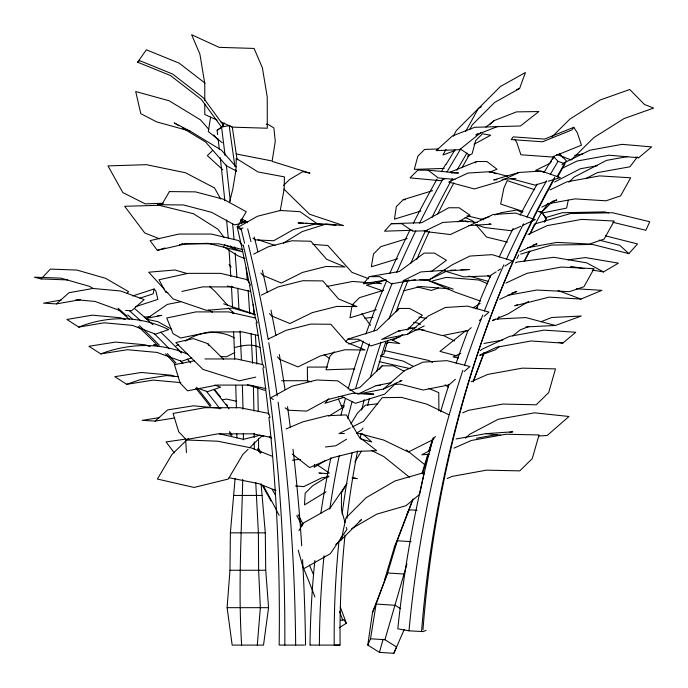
<?xml version="1.0" encoding="UTF-8"?>
<svg xmlns="http://www.w3.org/2000/svg" width="688" height="688" viewBox="0 0 688 688"><rect width="100%" height="100%" fill="white"/><g stroke="black" fill="none" stroke-linecap="round" stroke-linejoin="round"><path stroke-width="1.03" d="M261.079 483.673L265.301 532.847L265.723 570.257L268.569 607.676L263.521 645.086L232.166 645.086L227.117 607.676L229.964 570.257L230.385 532.847L235.107 478.375M242.752 479.398C241.368 534.61 238.177 589.934 241.626 645.086M257.303 645.086L260.348 607.676L258.628 570.257L258.378 532.847L255.764 482.606M314.554 464.271L314.253 467.324L325.046 460.736M404.217 629.477L393.846 653.299L379.441 652.353L367.788 645.086L372.509 612.38L387.611 572.958L397.268 540.751L413.187 498.869M210.605 117.098L208.309 131.58L222.276 142.769M367.788 645.086L370.531 638.774L376.138 604.038L387.611 572.958L404.019 574.033L406.918 563.962M351.8 306.96L349.986 317.822L376.327 309.746M132.681 295.96L154.112 288.986L153.183 293.836L139.913 298.153M568.262 200.131L566.645 208.086L541.594 213.16M335.692 544.466L341.308 539.796L345.901 517.952L366.171 497.665L394.938 480.972L424.212 472.527L419.62 494.371L405.997 505.706L376.723 514.151L351.671 528.685M229.422 202.736L232.768 189.26L235.932 170.314L236.233 158.412L258.069 171.974L284.454 176.893L284.153 188.796L280.214 210.855M379.441 652.353L383.113 639.195M404.019 574.033L384.927 639.72L396.589 646.987L393.846 653.299M387.774 340.551L383.809 354.148L381.032 355.662M384.48 580.156L394.215 547.777L412.533 499.961M422.054 473.318L427.816 454.218M422.449 473.92L428.547 453.702M429.157 451.681L432.915 439.572M432.503 439.262L428.727 451.199L430.688 446.624M469.732 129.464L472.303 124.769L494.595 102.478L519.603 88.477L525.4 72.524L500.391 86.525L456.35 130.565L453.263 136.19M473.731 379.974L483.896 352.858M473.232 381.926L484.128 352.832M497.794 319.507L499.041 316.523M545.154 221.063L546.289 218.414L541.654 212.222L538.859 211.457M406.436 515.561L408.939 509.791L417.048 510.324M394.215 547.777L397.268 540.751L411.166 541.662M372.509 612.38L376.138 604.038L395.17 605.294L400.605 608.682M530.672 232.578L534.524 224.03L570.206 213.59L612.535 212.738L649.739 221.725L645.886 230.274L612.819 222.284M524.136 261.337L528.986 251.782M516.886 258.714L518.761 254.861M524.497 261.285L529.829 250.991M544.285 222.276L546.289 218.414M529.674 234.427L541.654 212.222L548.413 203.218M446.056 149.33L442.969 154.955L454.931 150.612M465.742 131.339L478.1 108.816M557.572 177.005L565.011 163.933M557.082 176.644L564.521 163.598L566.602 161.13L559.241 153.398M461.932 167.795L469.25 155.006L460.582 149.141L450.227 166.401A951.71 942.964 84.8 0 0 447.037 171.905M456.892 170.314L466.911 153.046M550.297 174.46L558.037 161.336L553.634 156.606L544.096 172.31M298.945 530.62L303.442 523.026L330.266 507.907L346.933 483.578L341.429 492.857L341.429 509.696L345.006 522.519M550.417 162.884L551.484 161.138M552.541 159.392L554.124 156.769M445.996 164.535L454.914 149.941M350.871 423.903L357.459 413.11L365.362 405.206L377.781 403.787M362.954 428.074L361.862 429.871L356.461 433.165M354.896 461.872L361.484 451.079M249.082 282.966A800.247 326.241 -89.2 0 0 240.516 241.548L237.179 226.851L239.424 223.531L245.564 221.889L247.508 222.723M225.114 155.54L221.553 127.142L201.3 99.399L170.469 75.542L137.626 62.204L146.363 49.82L179.207 63.158L205.033 83.145M224.46 123.014L221.553 127.142L217.133 130.376L217.623 134.633M573.809 127.289L571.805 129.98L542.531 141.78L511.236 139.578L513.239 136.886L544.535 139.088L573.809 127.289L577.352 132.87L581.446 145.194L552.18 156.993L520.885 154.783L516.783 142.468L514.762 139.277M345.849 341.73L347.732 339.201L376.921 330.051L399.178 308.448L409.532 308.448L422.346 315.19L407.004 330.085M397.294 310.976L399.178 308.448M637.355 156.959L629.976 166.78L597.373 172.636L585.918 178.527M435.401 436.484L432.821 439.752L408.362 451.99L383.672 440.062L358.19 433.302M431.032 271.717L446.417 260.288L434.481 253.098L424.126 253.098L399.341 271.502L369.241 276.636L363.341 283.826L386.174 279.93M328.795 398.816L324.985 403.314L344.112 397.311M378.976 369.568L382.15 365.818L393.33 365.818L404.166 371.21M520.644 254.13L551.329 245.074L592.583 244.455L628.849 253.631L637.527 243.956L605.406 235.821M458.027 221.949L470.085 215.275L459.077 207.759L448.722 207.759L421.83 222.654L391.343 223.677L384.515 231.194L412.895 230.239M93.327 288.547L89.655 286.414L60.931 278.133L34.4 277.187L41.099 278.95L50.387 269.103L76.91 270.057L105.642 278.339L128.579 291.652L127.151 293.165M432.64 190.662L403.254 199.666L396.305 206.624L394.465 219.137L420.807 211.07M475.15 162.927L476.552 161.525L486.906 161.525L497.02 169.231L489.177 172.387M352.136 304.99L359.454 297.663L383.775 290.216M334.342 351.809L329.948 356.203L325.983 369.8L354.819 368.863M340.448 538.36L341.953 536.855M341.308 539.796L361.578 519.509L359.179 521.504M551.914 136.921L569.939 119.041L600.185 99.975L629.752 89.5L644.544 104.516L653.6 108.093L624.033 118.568L593.787 137.626L571.255 159.977L556.644 154.465M568.89 182.225L574.145 177.057L606.592 160.364L627.628 156.58M538.652 211.543L541.654 212.222L551.415 202.625M188.538 438.273L171.931 454.476L157.406 479.046L194.076 487.439L228.287 479.046L242.804 454.476L248.093 449.324M249.598 447.845L260.924 436.794L263.874 435.762M406.849 281.564L408.362 280.102M402.394 334.549L400.089 336.785L370.901 345.944L358.087 339.201L347.732 339.201M382.15 365.818L359.893 387.421L349.822 390.578M396.125 382.984L384.618 394.155L355.421 403.314L341.884 396.572L338.831 396.572M212.712 150.388L207.312 155.6L222.843 169.824M283.568 185.347L289.743 179.396L302.849 171.63L309.996 173.161L272.508 161.499M481.058 132.44L459.61 149.657L436.166 150.646L452.36 135.992L474.72 127.297L520.481 125.973L538.842 111.551L516.525 111.877L494.165 120.581L485.823 127.142M489.546 124.769L494.165 120.581M61.232 300.028L43.533 303.167L56.45 303.898L69.015 292.71L92.966 288.461L120.563 290.99L144.136 299.59L131.571 310.787L125.603 310.451M159.702 417.582L142.184 420.351L155.101 421.082L167.666 409.893L193.44 405.808L220.994 408.337M416.042 327.531L398.515 330.997L381.651 339.416L407.434 334.308L428.4 315.93L445.265 307.519L467.522 306.108L488.996 312.103L484.163 316.351M391.61 382.58L376.138 385.641L357.717 394.155L383.508 389.047L404.475 370.669L422.896 362.155L446.933 360.641L469.913 366.541L464.271 371.486M456.144 363.187A953.508 720.302 89.5 0 1 468.029 330.481L471.254 327.66M479.321 320.591L480.929 319.172M455.396 379.26L448.946 384.919L423.163 390.027L400.184 384.128L393.906 384.523M465.38 438.196L470.205 433.982L498.267 419.25L534.542 412.826L568.976 416.481L547.235 435.452L538.687 436.037M561.941 164.767L564.375 162.729L590.003 150.173L622.064 144.351L651.648 146.888L638.679 157.75L609.104 155.221L577.043 161.044L561.855 168.483M480.293 350.656L481.91 349.298L509.584 336.372L544.062 330.111L575.753 332.261L562.793 343.123L531.102 340.973L496.624 347.234L479.45 355.266M499.471 346.494L495.334 349.814L480.37 355.266M512.732 335.882L520.18 329.913L529.063 326.422M477.472 133.696L475.804 135.003L498.164 126.308M217.141 130.436L221.467 127.203M137.626 62.204L139.741 60.69L172.585 74.029L203.416 97.885L223.669 125.629L221.553 127.142L229.138 125.526L232.303 127.142L267.297 128.226L267.245 97.12L262.395 67.811L254.096 48.435L219.111 47.352L191.599 34.701L199.898 54.077L204.749 83.386L204.775 100.543M145.288 318.424L147.327 318.217L167.39 304.388L180.789 301.731M444.912 270.289L420.841 271.932L403.185 280.678L429.381 279.681L452.231 264.811L469.887 256.065L492.152 254.663L512.827 260.984L504.915 266.127M496.134 271.846L489.976 275.854L463.781 276.851L443.098 270.53L445.196 270.453M497.888 270.702L500.52 268.991M339.184 627.817L346.339 623.233A810.481 623.913 -85.5 0 0 340.302 607.16M283.43 243.122L302.161 231.607L326.241 223.953L343.639 225.587L309.626 214.278L283.895 189.071M473.052 307.828L480.19 303.468M328.821 416.111L344.112 406.78M528.556 301.43L508.045 313.952L497.57 318.32M346.571 439.211L335.778 445.798L325.424 446.976M328.701 476.01L312.507 485.9L305.188 493.219L304.483 504.923L326.069 491.748M592.205 270.014L603.514 271.932L618.417 263.151L585.497 257.587L567.789 259.866M478.65 108.274L481.428 106.717M473.998 144.299L490.656 135.209L482.469 133.773L475.657 140.584L472.123 153.742L467.496 156.262M386.149 343.811L388.926 342.297M392.624 340.276L399.109 336.742M400.958 335.735L402.815 334.721M430.181 450.373L421.761 454.794L429.243 454.278M176.033 345.901L178.785 344.464M185.218 341.119C199.623 331.238 219.008 329.277 234.384 337.937M234.866 352.471L226.593 356.771L220.212 356.513M554.597 182.028L580.362 168.766L597.193 165.748M253.674 254.096L268.483 246.691L291.893 240.783L310.899 241.239L326.611 259.29L345.032 266.944L326.017 266.48L302.617 272.396L281.323 283.035L262.902 275.381L260.855 273.033M407.434 334.308L424.298 325.888M350.304 427.936L339.012 433.586L344.344 433.509M352.187 426.999L363.479 421.348L382.201 397.664L401.388 397.38L426.861 404.14L448.696 414.692M429.381 279.681L447.045 270.934L469.302 269.533L460.917 269.851M549.858 163.409L535.617 170.392L544.036 172.103M261.388 295.109L278.141 286.93L302.772 280.713L322.861 280.902L338.573 298.945L356.995 306.599L336.905 306.409L312.266 312.627L289.932 323.532L271.511 315.887L269.464 313.53M268.475 338.943L286.156 330.309L310.795 324.082L330.876 324.272L346.597 342.323L365.01 349.968L344.92 349.779L320.281 356.006L297.947 366.91L279.534 359.256L277.479 356.909M549.979 189.94L566.86 181.838L599.609 175.896L630.681 177.805L620.602 195.874L606.042 200.801L574.97 198.884L547.502 203.872M541.774 207.105L556.781 199.907L551.931 201.55M548.19 181.219L560.35 177.633L541.275 171.045L519.01 172.456L499.755 181.46L474.419 188.942L448.679 182.062L467.935 173.058L490.2 171.647L507.701 176.326M460.788 353.391L453.151 356.96L458.414 358.027M528.006 234.522L547.141 225.647L581.618 219.386L614.195 221.029L604.116 239.089L589.556 244.016L556.979 242.382L527.722 247.697M519.836 251.696L537.061 243.715L533.174 245.031M505.929 283.06L526.974 273.308L561.451 267.047L594.028 268.681L583.949 286.741L569.389 291.678L536.812 290.035L507.555 295.35M477.463 307.828L475.546 308.714L477.489 308.061M499.669 299.349L516.894 291.368L512.044 293.011M383.508 389.047L401.93 380.533L399.866 380.946M520.721 226.257L510.995 230.704L484.825 227.573L475.89 224.641M522.674 225.372L535.324 219.592L515.475 213.074L493.219 214.475L450.399 234.531L424.229 231.4L442.711 222.465L464.976 221.054L477.532 222.559M515.432 262.868L517.359 261.99L553.823 257.303L586.744 262.868L603.514 271.932M471.306 381.659L487.74 374.418L522.218 368.157L555.483 368.88L548.714 392.556L536.21 404.793L502.945 404.071L468.468 410.332L462.671 412.886M453.891 448.163L471.297 440.492L505.775 434.231L539.031 434.954L532.263 458.638L519.758 470.876L486.502 470.153L452.025 476.414L447.191 478.538M426.027 630.346L423.129 631.593L409.016 630.819L397.81 628.806A953.508 720.302 89.5 0 1 433.259 437.551M286.096 428.959L302.625 421.907L327.264 415.69L346.348 414.924L359.231 437.095L376.663 450.631L357.579 451.397L332.94 457.615L309.6 467.565L292.168 454.037M517.591 304.612L514.736 305.807L549.222 297.13L580.956 299.074L601.897 290.345L576.51 288.788M492.806 320.298L495.67 319.112M450.081 172.181L476.552 161.525M445.308 178.699L440.406 180.677L410.022 177.9L417.736 170.194L428.091 170.194L458.475 172.972L451.225 172.972M466.791 330.696L464.813 331.478L439.959 351.379L457.219 355.997M492.445 320.617L496.392 319.06L525.916 317.589L555.354 325.476L581.283 316.024L551.759 317.495L540.906 321.76M516.611 89.569L519.603 88.477M438.411 287.98L431.41 290.405L416.962 286.887M78.793 327.11C107.517 315.465 140.739 315.654 168.629 329.621L155.531 334.144L132.294 325.372L104.103 322.784L78.793 327.11L66.891 319.481L92.201 315.156L120.391 317.744L125.233 319.567M150.087 346.571L145.194 344.8L115.515 342.082L88.907 346.279L100.809 353.907C128.458 343.243 160.493 342.16 187.833 354.303M191.66 357.837L181.58 361.312L157.088 352.428L127.418 349.71L100.809 353.907M175.01 376.62L171.088 375.192L141.418 372.475L114.801 376.68L126.704 384.308L139.81 379.785L166.419 375.579L178.08 376.654M480.482 219.618L489.469 216.625M494.466 214.966L501.457 212.644L516.765 210.012L522.433 212.635M135.45 306.693L157.896 299.383L155.849 291.024L154.112 288.986M348.756 344.043L360.839 340.259M242.339 245.47L238.727 240.611L211.414 234.058L178.863 234.058L150.113 240.611L157.346 250.337L165.077 247.972M407.176 238.573L380.834 246.639L373.507 253.958L371.357 266.789L397.698 258.722M519.01 172.456L493.674 179.929L496.856 179.731M546.16 181.821L535.015 185.115L510.307 178.51M544.844 217.804L562.182 212.73L604.503 211.887L608.639 212.884M237.179 226.851L241.067 228.519L243.113 227.969M374.736 283.026L366.437 285.133L382.433 290.757M376.818 282.493L386.157 280.111M432.743 280.816L446.237 277.376L478.986 280.016L487.775 283.852M403.882 290.749L420.488 286.518L449.006 288.814M315.259 224.039L293.389 229.56L273.678 240.748L255.429 239.888L252.9 238.117M259.987 435.246L243.406 439.314L219.309 433.793M234.728 359.119L234.281 347.586C242.589 345.574 252.255 343.183 260.107 347.758M179.448 244.704L182.526 243.999M157.346 250.337L186.087 243.793L218.646 243.793L242.924 249.606M255.738 377.11L239.243 380.842L203.02 369.439L175.827 342.555L193.354 338.599L207.793 343.665L223.652 359.342M181.899 291.454L202.59 286.887L233.043 286.887M155.694 344.585L153.682 344.998L156.873 345.127M147.327 318.217L161.757 315.353L157.672 315.775M468.029 330.481L442.246 335.589L420.772 329.595L414.408 329.999M326.757 286.475L352.686 281.452L381.444 283.662L375.528 281.392M194.446 360.787L174.468 364.674L180.136 383.035L187.557 390.81L216.987 385.082L249.546 385.082L265.929 388.608M222.31 399.866L226.447 399.074L236.767 401.293M340.612 620.301L343.751 619.699L346.339 623.233M562.285 157.647L564.349 157.268M574.695 155.385L582.968 153.888M483.965 343.458L502.773 340.044M56.45 303.898L80.401 299.658M456.041 438.961L486.098 433.638L512.809 431.797L509.696 432.348M476.526 438.222L497.261 434.549M415.406 279.758L391.532 283.826L379.595 276.636L369.241 276.636M126.704 384.308L153.312 380.103L180.867 382.631M155.101 421.082L174.683 417.986M292.486 460.238L298.704 459.309L300.673 459.773M329.019 476.767L321.769 477.85L303.7 486.631L295.462 485.9M186.044 439.056L166.049 441.911L174.348 452.971M364.683 318.26L373.094 317.297M144.385 317.134L150.517 316.506M502.154 179.396L515.931 178.527M468.881 225.587L491.137 224.185L489.048 223.935M398.515 330.997L400.631 330.868M376.138 385.641L380.318 385.375M525.83 326.946L555.354 325.476M450.434 270.246L455.68 270.049M427.411 230.704L412.697 231.194L401.697 223.677L391.343 223.677M438.523 148.969L424.642 149.425L417.831 156.228L414.296 169.386L444.207 168.422M163.297 203.278L145.202 203.863L122.817 192.563L108.007 165.911L146.329 164.664L185.45 172.748L214.501 187.919L220.633 198.944M181.787 244.059L207.982 243.32L242.236 251.722L224.46 244.704M384.3 351L386.407 350.932L428.822 360.503L432.606 362.456M204.955 358.947L236.457 358.947L263.083 364.674L264.029 367.736M327.574 367.074L307.364 367.074L307.476 381.04M281.59 380.713L307.304 380.713L311.32 381.771M341.093 405.619L344.284 405.619M233.507 495.437L262.18 495.437M230.385 532.847L265.301 532.847M229.964 570.257L265.723 570.257M227.117 607.676L268.569 607.676M304.457 645.086L279.156 645.086A800.247 326.241 -89.2 0 0 268.922 417.41M310.211 645.086L339.872 645.095L334.205 645.086A941.459 932.816 84.8 0 1 338.935 541.594M41.099 278.95L67.63 279.904M303.417 223.17L298.05 222.921L336.045 224.993L316.299 223.772M305.567 223.273L315.224 223.72M403.254 199.666L405.284 199.778M370.531 638.774L384.927 639.72M312.937 244.378L327.849 245.521L351.878 272.302L368.63 278.735M419.792 279.689L428.246 280.369L453.237 289.158M318.776 472.914L328.047 473.731M352.101 478.177L357.244 478.633L352.308 477.472M454.966 179.43L438.204 177.9L428.091 170.194M75.972 299.701L95.082 301.456L118.654 310.056M486.098 433.638L500.709 435.186M351.525 304.793L353.641 305.025M387.052 342.151L399.728 343.544L391.008 339.442M167.803 292.624L165.86 292.409L159.023 279.749L187.996 273.36L220.547 273.36L247.637 279.749L250.57 285.176M418.88 317.099L426.113 318.32M413.522 322.328L417.659 323.025L420.497 324.401M408.853 327.548L414.021 328.425M419.19 329.294L424.358 330.163M570.601 266.368L583.974 268.621M266.256 124.15L268.311 124.554L273.867 127.942L275.277 141.332L272.156 160.992L236.242 153.966M271.554 437.534L253.021 433.853L217.864 433.853L186.156 439.58L178.725 431.797L173.066 413.436L204.775 407.709L239.931 407.709L268.767 413.436L270.031 417.521M229.13 477.739L258.602 483.612L275.991 490.535M635.523 157.105L638.679 157.75M558.579 342.271L562.793 343.123M146.501 319.215L157.853 321.657L171.716 329.346M380.395 355.928L403.151 361.062L413.557 366.446M379.079 361.63L410.108 368.63M257.957 335.434L242.468 331.908L209.909 331.908L180.703 338.014L173.049 333.654L166.745 318.011L195.951 311.896L228.502 311.896L255.36 318.011L257.329 322.896M227.384 286.019L250.312 291.428M319.765 473.146L321.743 473.611M467.092 215.774L483.724 219.799M460.091 220.418L463.213 221.175M507.417 242.124L486.622 237.093L476.148 224.942M488.334 281.392L469.001 276.069M599.128 240.112L619.854 245.358L628.849 253.631M360.787 439.047L371.812 441.954L362.335 433.621M236.104 166.9L221.562 150.276L190.12 131.133L156.735 121.922L140.799 113.675L135.708 91.538L169.093 100.758L200.543 119.901L208.851 129.396M187.05 273.514L174.872 269.997L148.746 272.207L164.544 289.536M254.938 314.579L232.63 308.138L206.503 310.34L173.161 298.988L165.98 291.11M247.353 384.816L265.465 390.509M464.976 221.054L467.952 222.035M534.688 189.716L507.185 180.591L503.883 188.134L500.649 204.044L523.052 211.474M258.077 239.759L275.08 245.418M223.626 303.812L254.947 314.485M490.2 171.647L496.22 173.729M558.037 161.336L564.521 163.598M480.568 301.103L455.585 292.314L428.246 280.369M214.708 385.056L220.581 387.189L207.475 391.713L198.66 388.514M558.097 290.585L580.956 299.074M244.928 258.593L238.022 255.859L223.548 246.708M159.582 238.831L144.772 232.983L124.631 206.288L159.203 205.316L193.457 213.719L217.881 229.173L224.176 237.515M272.543 456.359L251.292 447.905L217.597 441.189L185.665 439.985L186.448 452.652M428.899 388.479L438.755 392.624L438.91 410.891M217.124 120.159L204.8 114.492L204.783 103.759M220.917 121.905L232.303 127.142L237.093 159.754M465.097 217.391L472.656 220.891L474.049 222.508M443.167 335.374L454.544 340.981M371.434 450.451L383.827 456.583L409.412 477.197M240.508 220.22L245.169 222.577M190.12 131.133L174.184 122.894L178.674 125.629M236.706 171.114L226.395 165.782L205.626 142.038L182.268 127.822M240.456 219.997L245.134 222.448M487.474 275.621L490.269 277.126M208.713 310.133L212.411 312.189M242.176 219.033L247.637 222.422M317.125 464.804L329.346 473.086M317.796 224.142L300.088 211.689L280.343 210.468L257.432 216.256L237.721 227.444L241.092 229.818M273.308 399.565L270.78 397.793L291.944 386.235L316.583 380.008L337.834 380.851L355.541 393.295L373.799 394.155L352.54 393.312L327.909 399.539L306.736 411.089L288.478 410.237L285.107 407.864M445.136 384.755L448.309 387.189M324.125 354.466L329.672 358.715M406.513 449.995L424.677 464.624M269.24 436.398L271.614 438.488M118.052 308.215L127.091 316.162M118.714 309.91L129.258 319.215M209.479 286.337L215 291.351L227.926 305.532M228.364 308.112L233.894 313.126M229.044 264.665L231.168 267.03M213.693 134.943L218.543 140.481M230.463 245.857L232.355 248.359M541.654 212.222L546.263 218.466M361.922 313.668L370.574 325.424M207.793 343.665L208.842 345.471M338.427 399.092L342.633 408.672M346.382 527.455L346.933 529.425L330.266 553.754L303.442 568.873L298.214 550.133M247.706 228.846L250.974 241.677M241.067 228.519L244.567 243.268M229.138 125.526L234.926 166.608M235.373 169.773L235.666 171.88M226.3 165.008L230.317 201.068M245.023 220.573L245.281 222.671M241.333 219.171L241.815 223.368M218.113 138.821L219.326 149.296M220.289 157.672L224.864 200.827M232.57 223.488L234.075 239.476M246.141 267.924L247.31 280.695M226.601 219.928L228.244 237.953M234.642 246.889L234.806 249.004M235.124 253.244L236.99 277.617M237.799 288.212L238.968 309.574M253.184 304.234L253.967 314.923M255.454 335.245L256.934 364.047M248.162 290.259L249.718 313.461M251.068 333.499L252.565 363.393M229.035 249.735L230.824 276.516M231.469 286.156L232.544 307.373M240.086 330.962L241.411 359.79M234.281 347.5L233.593 331.659M232.725 311.595L232.819 313.702M235.735 385.306L236.414 407.872M242.382 385.306L243.019 409.179M253.39 385.839L253.924 410.917M257.776 387.378L258.241 411.261M258.516 438.781L258.619 451.603M254.182 433.251L254.216 437.551M254.25 441.851L254.302 449.376M243.363 433.44L243.406 439.847M236.835 433.775L236.861 437.989M243.277 245.04A795.474 324.659 90 0 1 284.823 645.034M248.48 245.195A800.746 327.393 89.2 0 1 268.217 339.597M268.767 342.693A800.746 327.393 89.2 0 1 277.212 395.953M278.09 402.188A800.746 327.393 89.2 0 1 295.659 645.034M254.25 237.033A810.404 336.578 89.3 0 1 257.862 251.43M262.334 270.195A810.404 336.578 89.3 0 1 267.254 292.228M270.977 310.082A810.404 336.578 89.3 0 1 275.914 335.546M279.328 354.544A810.404 336.578 89.3 0 1 285.03 389.692M287.515 406.668A810.404 336.578 89.3 0 1 290.259 426.973M293.011 449.273A810.404 336.578 89.3 0 1 301.714 545.79M302.557 559.645A810.404 336.578 89.3 0 1 305.549 645.069M249.486 285.073A800.247 326.241 -89.2 0 1 255.446 318.449M256.142 322.663A800.247 326.241 -89.2 0 1 262.498 364.709M262.928 367.874A800.247 326.241 -89.2 0 1 268.578 414.236M340.113 645.086A935.852 927.39 -89.9 0 1 345.023 535.118M346.924 518.245A935.852 927.39 -89.9 0 1 357.545 451.13M360.073 438.626A935.852 927.39 -89.9 0 1 361.174 433.423M367.641 405.473A935.852 927.39 -89.9 0 1 369.456 398.257M376.706 371.572A935.852 927.39 -89.9 0 1 385.701 342.074M396.03 311.87A935.852 927.39 -89.9 0 1 408.173 280.059M416.765 259.41A935.852 927.39 -89.9 0 1 429.432 231.254M437.757 213.985A935.852 927.39 -89.9 0 1 453.942 182.776M310.004 645.086A958.59 950.592 89.4 0 1 314.855 560.496M320.771 513.626A958.59 950.592 89.4 0 1 330.919 457.675M341.007 414.907A958.59 950.592 89.4 0 1 345.471 398.361M348.111 389.09A958.59 950.592 89.4 0 1 363.367 341.162M365.853 334.093A958.59 950.592 89.4 0 1 386.424 281.315M389.795 273.463A958.59 950.592 89.4 0 1 410.031 229.887M413.368 223.213A958.59 950.592 89.4 0 1 437.112 179.086M441.378 171.699A958.59 950.592 89.4 0 1 445.712 164.363M374.005 330.773A951.71 942.964 84.8 0 1 392.246 283.164M396.778 272.405A951.71 942.964 84.8 0 1 415.75 230.901M419.491 223.282A951.71 942.964 84.8 0 1 442.84 179.267M319.378 645.086A953.508 944.753 84.8 0 1 324.022 555.68M329.767 509.154A953.508 944.753 84.8 0 1 339.244 455.68M347.741 418.321A953.508 944.753 84.8 0 1 351.998 401.835M355.662 388.514A953.508 944.753 84.8 0 1 369.499 343.819M342.125 514.005A941.459 932.816 84.8 0 1 352.161 452.824M361.656 410.031A941.459 932.816 84.8 0 1 364.27 399.668M370.436 376.972A941.459 932.816 84.8 0 1 381.066 342.203M389.012 318.931A941.459 932.816 84.8 0 1 403.056 281.951M410.865 263.203A941.459 932.816 84.8 0 1 425.39 231.039M431.909 217.571A941.459 932.816 84.8 0 1 452.222 178.725M138.219 326.551A795.474 608.871 -84.5 0 1 158.188 346.098M165.576 353.787A795.474 608.871 -84.5 0 1 175.646 364.726M195.753 388.178A795.474 608.871 -84.5 0 1 210.158 406.445M229.345 432.924A795.474 608.871 -84.5 0 1 231.134 435.53M262.644 486.012A795.474 608.871 -84.5 0 1 270.96 500.993M127.762 314.932A800.746 609.19 -83.6 0 1 132.483 319.189M139.509 325.682A800.746 609.19 -83.6 0 1 159.358 345.238M167.356 353.632A800.746 609.19 -83.6 0 1 175.947 363.023M196.587 387.224A800.746 609.19 -83.6 0 1 210.924 405.533M229.629 431.548A800.746 609.19 -83.6 0 1 232.045 435.117M263.048 485.315A800.746 609.19 -83.6 0 1 279.113 515.364M303.967 569.329A800.746 609.19 -83.6 0 1 314.949 597.021M134.831 308.766A814.798 621.72 -84.9 0 1 152.951 324.839M160.682 332.098A814.798 621.72 -84.9 0 1 181.486 352.944M187.256 359.084A814.798 621.72 -84.9 0 1 190.825 362.963M213.805 389.511A814.798 621.72 -84.9 0 1 229.138 408.896M257.51 448.894A814.798 621.72 -84.9 0 1 260.399 453.315M296.76 515.544A814.798 621.72 -84.9 0 1 302.118 525.942M339.459 611.279A814.798 621.72 -84.9 0 1 342.796 620.335M129.808 311.053A810.404 613.842 -84.1 0 1 140.92 321.012M154.164 333.568A810.404 613.842 -84.1 0 1 169.196 348.764M180.084 360.452A810.404 613.842 -84.1 0 1 182.948 363.634M206.297 391.197A810.404 613.842 -84.1 0 1 219.997 408.896M272.199 489.4A810.404 613.842 -84.1 0 1 275.295 494.982M309.437 565.106A810.404 613.842 -84.1 0 1 313.608 574.979M177.642 348.764A808.95 622.735 -85.5 0 1 181.314 352.531M214.381 389.417A808.95 622.735 -85.5 0 1 220.384 396.735M226.3 404.166A808.95 622.735 -85.5 0 1 227.608 405.834M258.301 448.249A810.481 623.913 -85.5 0 1 261.225 452.644M298.076 514.693A810.481 623.913 -85.5 0 1 303.012 524.101M421.555 631.335A935.852 705.527 88.4 0 1 554.631 178.588M422.965 629.821A942.053 708.442 87.3 0 1 554.777 177.108M476.621 308.663A951.71 718.943 89.5 0 1 490.742 275.535M499.213 257.045A951.71 718.943 89.5 0 1 513.239 228.382M520.119 215.12A951.71 718.943 89.5 0 1 537.139 184.221M440.561 411.785A953.508 720.302 89.5 0 1 449.075 384.3M408.99 630.81A941.459 711.203 89.5 0 1 462.861 370.342M464.546 365.276A941.459 711.203 89.5 0 1 482.761 315.035M484.335 311.028A941.459 711.203 89.5 0 1 503.883 264.82M506.523 259.023A941.459 711.203 89.5 0 1 523.516 223.798M526.913 217.141A941.459 711.203 89.5 0 1 546.668 180.763M169.403 191.582L162.265 203.837L157.5 204.68L183.481 204.964L211.706 212.36L234.35 224.813L239.114 223.97L246.244 211.715L223.609 199.262L195.383 191.866L169.403 191.582"/></g></svg>
